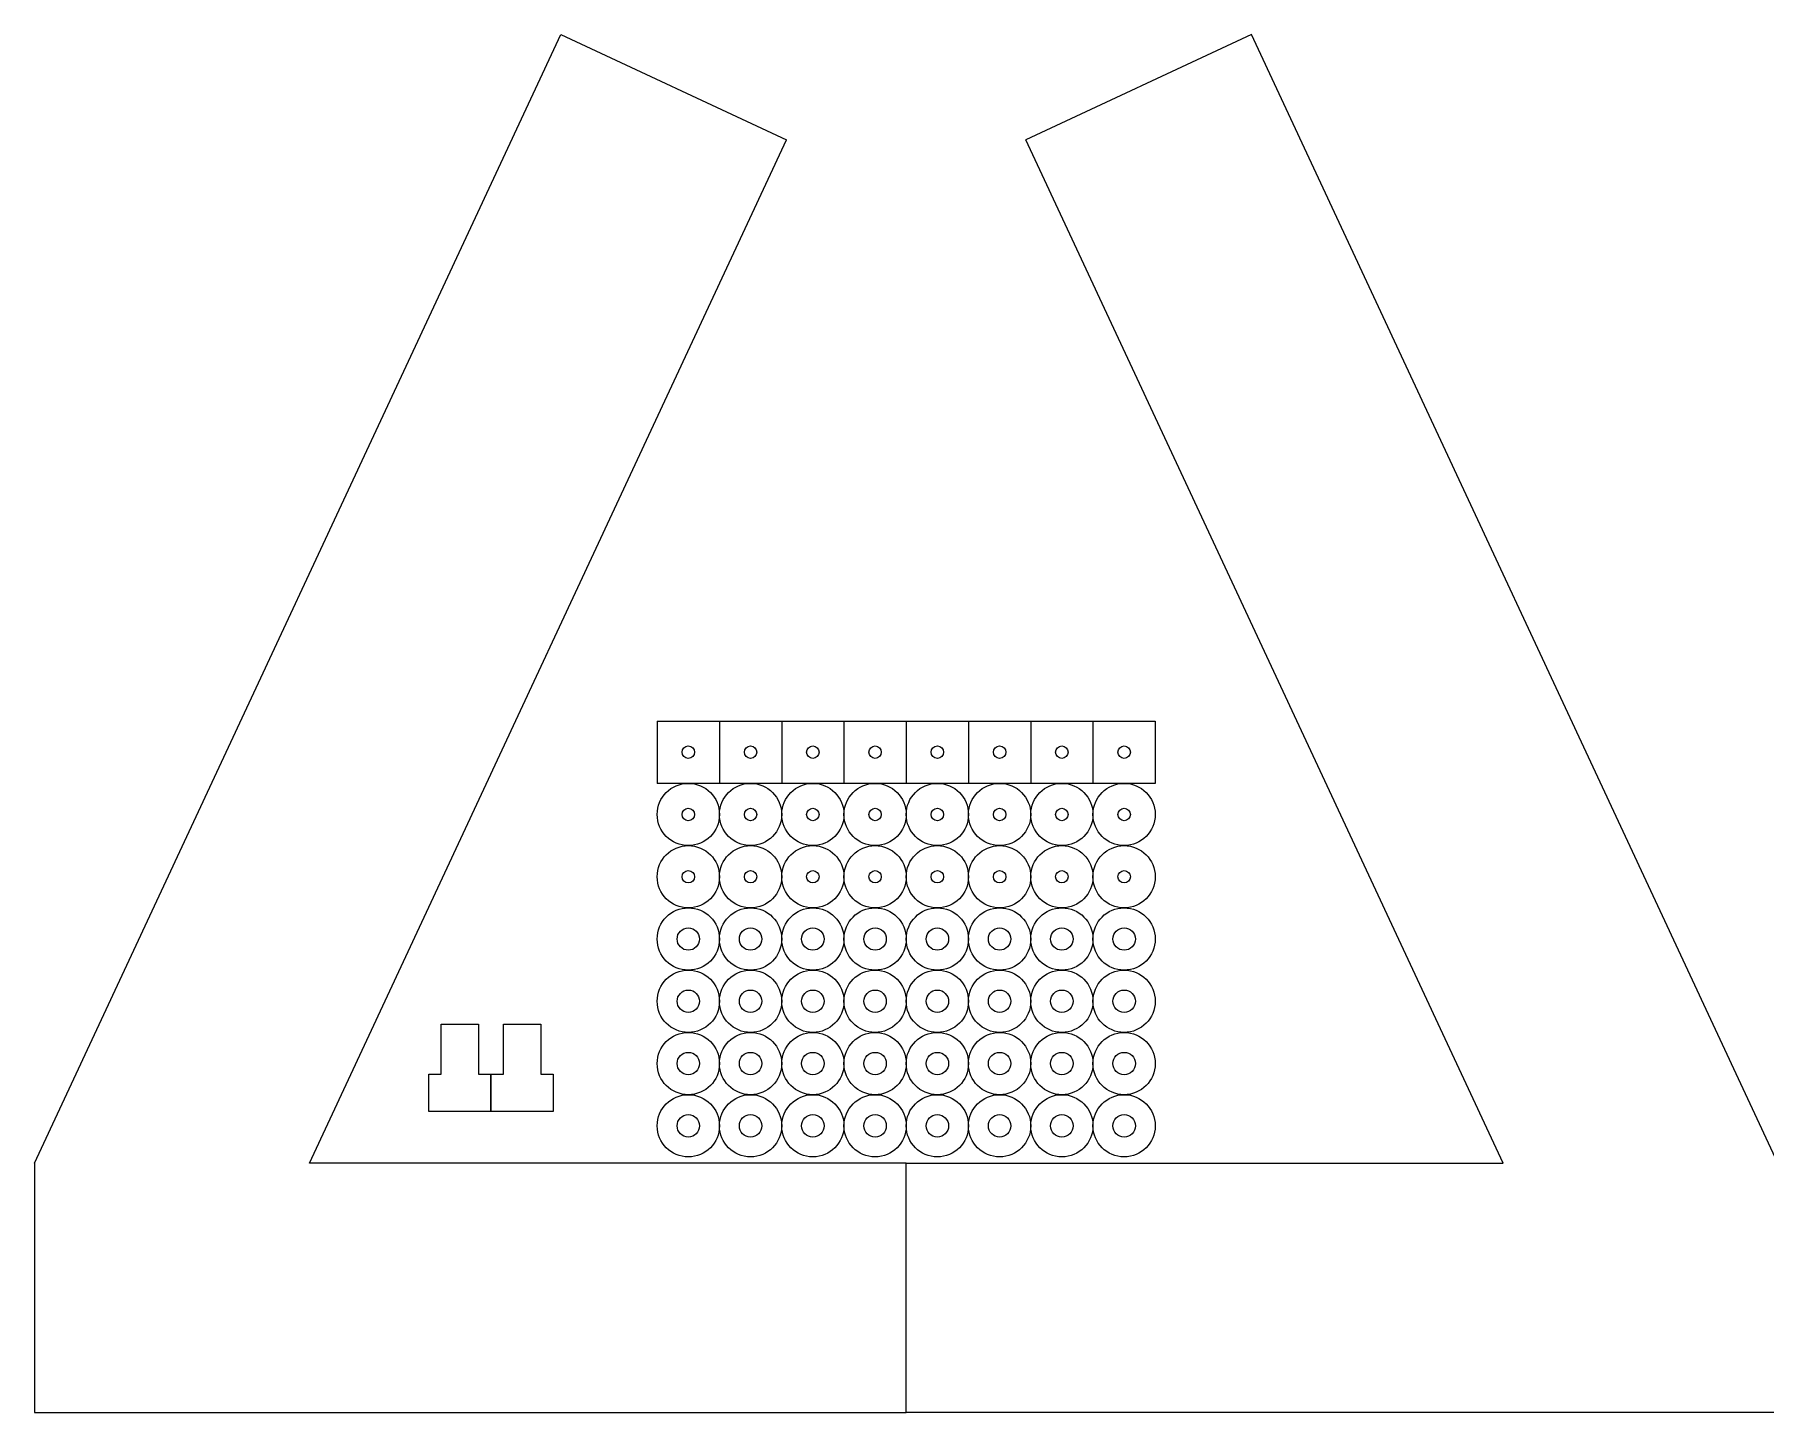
# Model space of a CAD drawing. Header units: millimetres. Extents: x 50 to 464, y 50 to 192.
# Drawn here: x 50 to 189, y 50 to 160.6 of the extents above; entities that cross this region are included whole.
import ezdxf

# ---------------------------------------------------------------- set-up
doc = ezdxf.new("R2010")
doc.units = ezdxf.units.MM

msp = doc.modelspace()

# ---------------------------------------------------------------- linework, layer by layer
for p, q in [((50, 70), (92.26, 160.63)), ((92.26, 160.63), (110.39, 152.18)), ((147.74, 160.63), (129.61, 152.18)), ((190, 70), (147.74, 160.63)), ((72.07, 70), (110.39, 152.18)), ((167.93, 70), (129.61, 152.18)), ((100, 105.51), (105, 105.51)), ((100, 105.51), (100, 100.51)), ((105, 105.51), (105, 100.51)), ((105, 105.51), (110, 105.51)), ((110, 105.51), (110, 100.51)), ((110, 105.51), (115, 105.51)), ((115, 105.51), (115, 100.51)), ((115, 105.51), (120, 105.51)), ((120, 105.51), (120, 100.51)), ((120, 105.51), (125, 105.51)), ((125, 105.51), (125, 100.51)), ((125, 105.51), (130, 105.51)), ((130, 105.51), (130, 100.51)), ((130, 105.51), (135, 105.51)), ((135, 105.51), (135, 100.51)), ((135, 105.51), (140, 105.51)), ((140, 105.51), (140, 100.51)), ((105, 100.51), (100, 100.51)), ((110, 100.51), (105, 100.51)), ((115, 100.51), (110, 100.51)), ((120, 100.51), (115, 100.51)), ((125, 100.51), (120, 100.51)), ((130, 100.51), (125, 100.51)), ((135, 100.51), (130, 100.51)), ((140, 100.51), (135, 100.51)), ((82.65, 77.17), (82.65, 81.17)), ((82.65, 81.17), (85.65, 81.17)), ((85.65, 81.17), (85.65, 77.17)), ((87.65, 77.17), (87.65, 81.17)), ((87.65, 81.17), (90.65, 81.17)), ((90.65, 81.17), (90.65, 77.17)), ((81.65, 74.17), (81.65, 77.17)), ((81.65, 77.17), (82.65, 77.17)), ((85.65, 77.17), (86.65, 77.17)), ((86.65, 77.17), (86.65, 74.17)), ((86.65, 74.17), (86.65, 77.17)), ((86.65, 77.17), (87.65, 77.17)), ((90.65, 77.17), (91.65, 77.17)), ((91.65, 77.17), (91.65, 74.17)), ((86.65, 74.17), (81.65, 74.17)), ((91.65, 74.17), (86.65, 74.17)), ((50, 70), (50, 50)), ((120, 70), (72.07, 70)), ((120, 50), (120, 70)), ((120, 70), (167.93, 70)), ((50, 50), (120, 50)), ((190, 50), (120, 50))]:
    msp.add_line(p, q)
for centre, radius in [((102.5, 103.01), 0.5), ((107.5, 103.01), 0.5), ((112.5, 103.01), 0.5), ((117.5, 103.01), 0.5), ((122.5, 103.01), 0.5), ((127.5, 103.01), 0.5), ((132.5, 103.01), 0.5), ((137.5, 103.01), 0.5), ((102.5, 98.01), 2.5), ((107.5, 98.01), 2.5), ((112.5, 98.01), 2.5), ((117.5, 98.01), 2.5), ((122.5, 98.01), 2.5), ((127.5, 98.01), 2.5), ((132.5, 98.01), 2.5), ((137.5, 98.01), 2.5), ((102.5, 98.01), 0.5), ((107.5, 98.01), 0.5), ((112.5, 98.01), 0.5), ((117.5, 98.01), 0.5), ((122.5, 98.01), 0.5), ((127.5, 98.01), 0.5), ((132.5, 98.01), 0.5), ((137.5, 98.01), 0.5), ((102.5, 93.01), 2.5), ((107.5, 93.01), 2.5), ((112.5, 93.01), 2.5), ((117.5, 93.01), 2.5), ((122.5, 93.01), 2.5), ((127.5, 93.01), 2.5), ((132.5, 93.01), 2.5), ((137.5, 93.01), 2.5), ((102.5, 93.01), 0.5), ((107.5, 93.01), 0.5), ((112.5, 93.01), 0.5), ((117.5, 93.01), 0.5), ((122.5, 93.01), 0.5), ((127.5, 93.01), 0.5), ((132.5, 93.01), 0.5), ((137.5, 93.01), 0.5), ((102.5, 88.01), 2.5), ((107.5, 88.01), 2.5), ((112.5, 88.01), 2.5), ((117.5, 88.01), 2.5), ((122.5, 88.01), 2.5), ((127.5, 88.01), 2.5), ((132.5, 88.01), 2.5), ((137.5, 88.01), 2.5), ((102.5, 88.01), 0.9), ((107.5, 88.01), 0.9), ((112.5, 88.01), 0.9), ((117.5, 88.01), 0.9), ((122.5, 88.01), 0.9), ((127.5, 88.01), 0.9), ((132.5, 88.01), 0.9), ((137.5, 88.01), 0.9), ((102.5, 83.01), 2.5), ((107.5, 83.01), 2.5), ((112.5, 83.01), 2.5), ((117.5, 83.01), 2.5), ((122.5, 83.01), 2.5), ((127.5, 83.01), 2.5), ((132.5, 83.01), 2.5), ((137.5, 83.01), 2.5), ((102.5, 83.01), 0.9), ((107.5, 83.01), 0.9), ((112.5, 83.01), 0.9), ((117.5, 83.01), 0.9), ((122.5, 83.01), 0.9), ((127.5, 83.01), 0.9), ((132.5, 83.01), 0.9), ((137.5, 83.01), 0.9), ((102.5, 78.01), 2.5), ((107.5, 78.01), 2.5), ((112.5, 78.01), 2.5), ((117.5, 78.01), 2.5), ((122.5, 78.01), 2.5), ((127.5, 78.01), 2.5), ((132.5, 78.01), 2.5), ((137.5, 78.01), 2.5), ((102.5, 78.01), 0.9), ((107.5, 78.01), 0.9), ((112.5, 78.01), 0.9), ((117.5, 78.01), 0.9), ((122.5, 78.01), 0.9), ((127.5, 78.01), 0.9), ((132.5, 78.01), 0.9), ((137.5, 78.01), 0.9), ((102.5, 73.01), 2.5), ((107.5, 73.01), 2.5), ((112.5, 73.01), 2.5), ((117.5, 73.01), 2.5), ((122.5, 73.01), 2.5), ((127.5, 73.01), 2.5), ((132.5, 73.01), 2.5), ((137.5, 73.01), 2.5), ((102.5, 73.01), 0.9), ((107.5, 73.01), 0.9), ((112.5, 73.01), 0.9), ((117.5, 73.01), 0.9), ((122.5, 73.01), 0.9), ((127.5, 73.01), 0.9), ((132.5, 73.01), 0.9), ((137.5, 73.01), 0.9)]:
    msp.add_circle(centre, radius)

doc.saveas('drawing.dxf')
